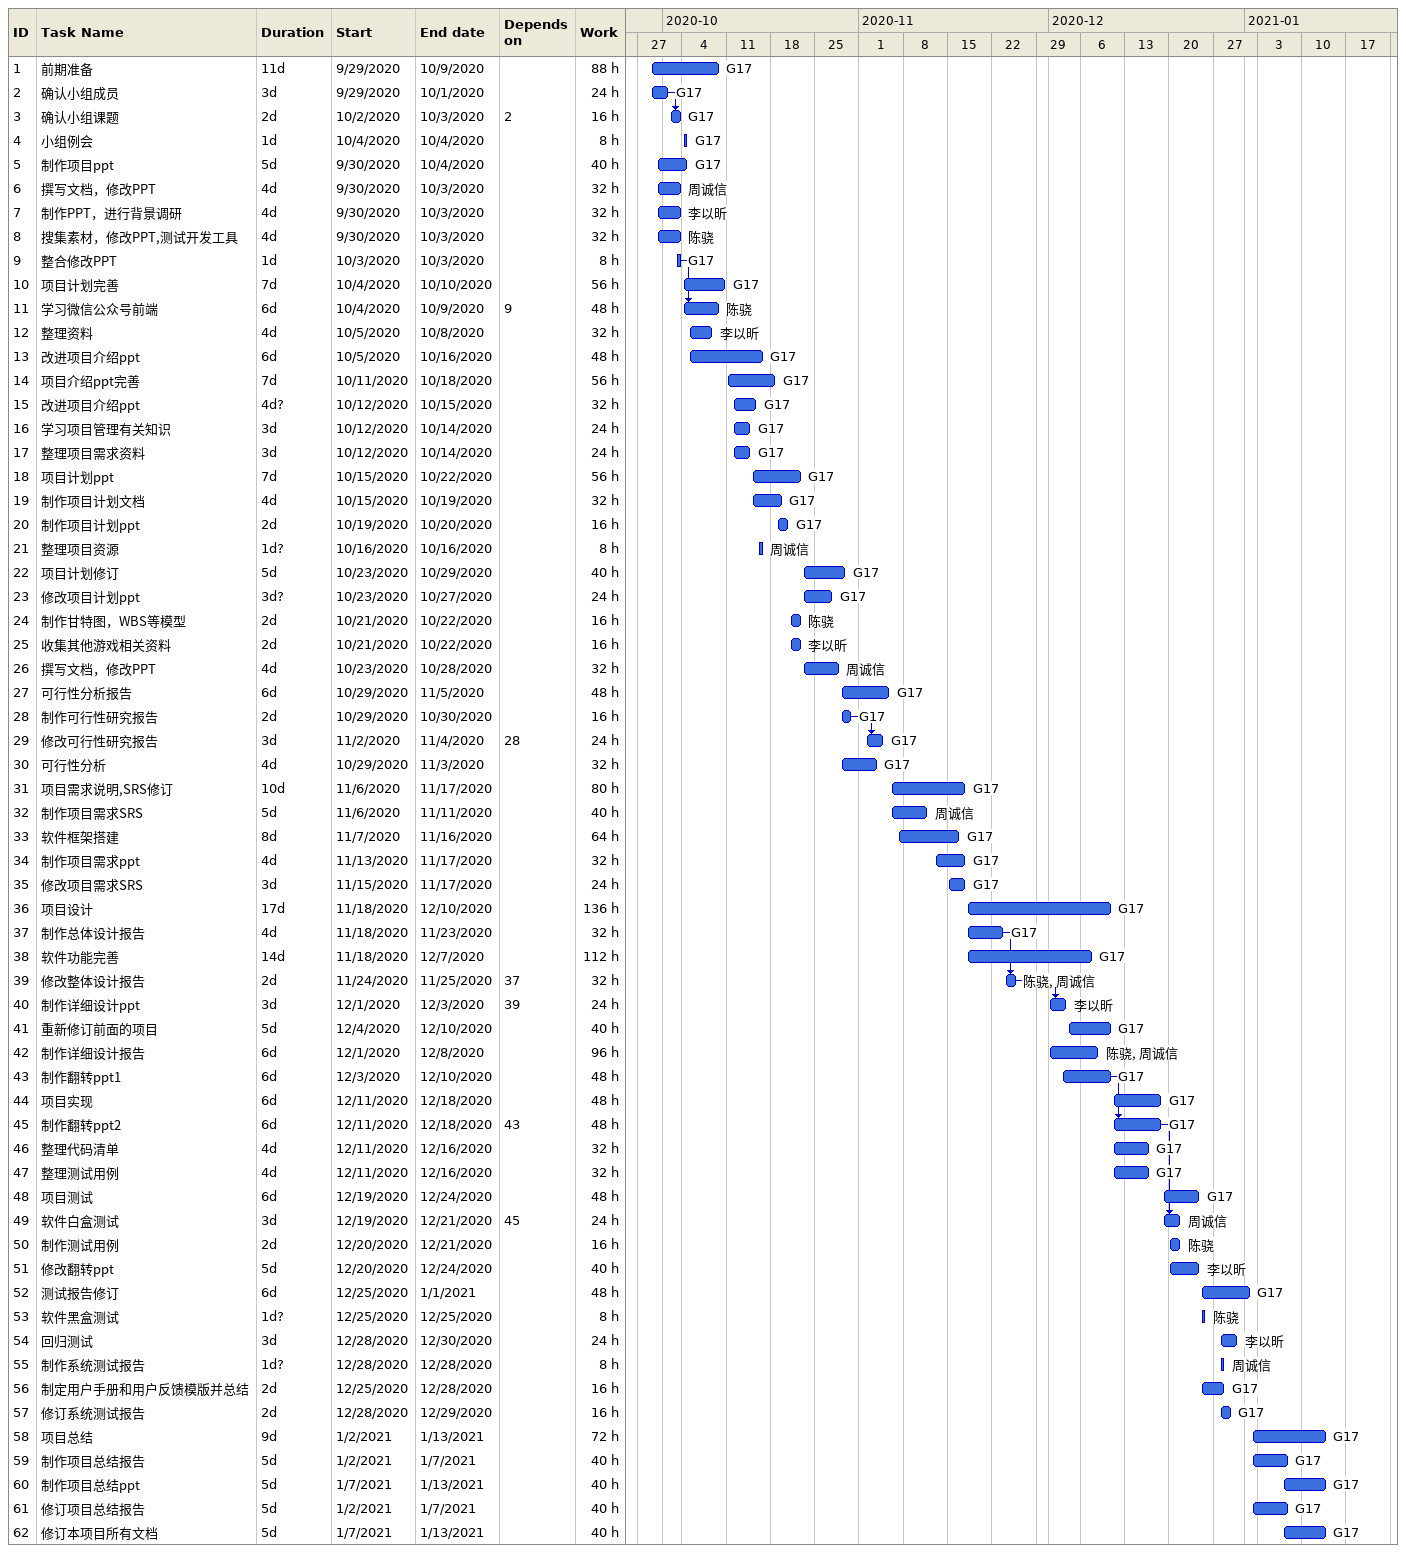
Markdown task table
| ID | Task | Duration | Start | Finish | Predecessors | Resources | Work (h) |
|---|---|---|---|---|---|---|---|
| 1 | 前期准备 | 11d | 2020-09-29 | 2020-10-09 |  | G17 | 88 |
| 2 | 确认小组成员 | 3d | 2020-09-29 | 2020-10-01 |  | G17 | 24 |
| 3 | 确认小组课题 | 2d | 2020-10-02 | 2020-10-03 | 2 | G17 | 16 |
| 4 | 小组例会 | 1d | 2020-10-04 | 2020-10-04 |  | G17 | 8 |
| 5 | 制作项目ppt | 5d | 2020-09-30 | 2020-10-04 |  | G17 | 40 |
| 6 | 撰写文档，修改PPT | 4d | 2020-09-30 | 2020-10-03 |  | 周诚信 | 32 |
| 7 | 制作PPT，进行背景调研 | 4d | 2020-09-30 | 2020-10-03 |  | 李以昕 | 32 |
| 8 | 搜集素材，修改PPT,测试开发工具 | 4d | 2020-09-30 | 2020-10-03 |  | 陈骁 | 32 |
| 9 | 整合修改PPT | 1d | 2020-10-03 | 2020-10-03 |  | G17 | 8 |
| 10 | 项目计划完善 | 7d | 2020-10-04 | 2020-10-10 |  | G17 | 56 |
| 11 | 学习微信公众号前端 | 6d | 2020-10-04 | 2020-10-09 | 9 | 陈骁 | 48 |
| 12 | 整理资料 | 4d | 2020-10-05 | 2020-10-08 |  | 李以昕 | 32 |
| 13 | 改进项目介绍ppt | 6d | 2020-10-05 | 2020-10-16 |  | G17 | 48 |
| 14 | 项目介绍ppt完善 | 7d | 2020-10-11 | 2020-10-18 |  | G17 | 56 |
| 15 | 改进项目介绍ppt | 4d? | 2020-10-12 | 2020-10-15 |  | G17 | 32 |
| 16 | 学习项目管理有关知识 | 3d | 2020-10-12 | 2020-10-14 |  | G17 | 24 |
| 17 | 整理项目需求资料 | 3d | 2020-10-12 | 2020-10-14 |  | G17 | 24 |
| 18 | 项目计划ppt | 7d | 2020-10-15 | 2020-10-22 |  | G17 | 56 |
| 19 | 制作项目计划文档 | 4d | 2020-10-15 | 2020-10-19 |  | G17 | 32 |
| 20 | 制作项目计划ppt | 2d | 2020-10-19 | 2020-10-20 |  | G17 | 16 |
| 21 | 整理项目资源 | 1d? | 2020-10-16 | 2020-10-16 |  | 周诚信 | 8 |
| 22 | 项目计划修订 | 5d | 2020-10-23 | 2020-10-29 |  | G17 | 40 |
| 23 | 修改项目计划ppt | 3d? | 2020-10-23 | 2020-10-27 |  | G17 | 24 |
| 24 | 制作甘特图，WBS等模型 | 2d | 2020-10-21 | 2020-10-22 |  | 陈骁 | 16 |
| 25 | 收集其他游戏相关资料 | 2d | 2020-10-21 | 2020-10-22 |  | 李以昕 | 16 |
| 26 | 撰写文档，修改PPT | 4d | 2020-10-23 | 2020-10-28 |  | 周诚信 | 32 |
| 27 | 可行性分析报告 | 6d | 2020-10-29 | 2020-11-05 |  | G17 | 48 |
| 28 | 制作可行性研究报告 | 2d | 2020-10-29 | 2020-10-30 |  | G17 | 16 |
| 29 | 修改可行性研究报告 | 3d | 2020-11-02 | 2020-11-04 | 28 | G17 | 24 |
| 30 | 可行性分析 | 4d | 2020-10-29 | 2020-11-03 |  | G17 | 32 |
| 31 | 项目需求说明,SRS修订 | 10d | 2020-11-06 | 2020-11-17 |  | G17 | 80 |
| 32 | 制作项目需求SRS | 5d | 2020-11-06 | 2020-11-11 |  | 周诚信 | 40 |
| 33 | 软件框架搭建 | 8d | 2020-11-07 | 2020-11-16 |  | G17 | 64 |
| 34 | 制作项目需求ppt | 4d | 2020-11-13 | 2020-11-17 |  | G17 | 32 |
| 35 | 修改项目需求SRS | 3d | 2020-11-15 | 2020-11-17 |  | G17 | 24 |
| 36 | 项目设计 | 17d | 2020-11-18 | 2020-12-10 |  | G17 | 136 |
| 37 | 制作总体设计报告 | 4d | 2020-11-18 | 2020-11-23 |  | G17 | 32 |
| 38 | 软件功能完善 | 14d | 2020-11-18 | 2020-12-07 |  | G17 | 112 |
| 39 | 修改整体设计报告 | 2d | 2020-11-24 | 2020-11-25 | 37 | 陈骁, 周诚信 | 32 |
| 40 | 制作详细设计ppt | 3d | 2020-12-01 | 2020-12-03 | 39 | 李以昕 | 24 |
| 41 | 重新修订前面的项目 | 5d | 2020-12-04 | 2020-12-10 |  | G17 | 40 |
| 42 | 制作详细设计报告 | 6d | 2020-12-01 | 2020-12-08 |  | 陈骁, 周诚信 | 96 |
| 43 | 制作翻转ppt1 | 6d | 2020-12-03 | 2020-12-10 |  | G17 | 48 |
| 44 | 项目实现 | 6d | 2020-12-11 | 2020-12-18 |  | G17 | 48 |
| 45 | 制作翻转ppt2 | 6d | 2020-12-11 | 2020-12-18 | 43 | G17 | 48 |
| 46 | 整理代码清单 | 4d | 2020-12-11 | 2020-12-16 |  | G17 | 32 |
| 47 | 整理测试用例 | 4d | 2020-12-11 | 2020-12-16 |  | G17 | 32 |
| 48 | 项目测试 | 6d | 2020-12-19 | 2020-12-24 |  | G17 | 48 |
| 49 | 软件白盒测试 | 3d | 2020-12-19 | 2020-12-21 | 45 | 周诚信 | 24 |
| 50 | 制作测试用例 | 2d | 2020-12-20 | 2020-12-21 |  | 陈骁 | 16 |
| 51 | 修改翻转ppt | 5d | 2020-12-20 | 2020-12-24 |  | 李以昕 | 40 |
| 52 | 测试报告修订 | 6d | 2020-12-25 | 2021-01-01 |  | G17 | 48 |
| 53 | 软件黑盒测试 | 1d? | 2020-12-25 | 2020-12-25 |  | 陈骁 | 8 |
| 54 | 回归测试 | 3d | 2020-12-28 | 2020-12-30 |  | 李以昕 | 24 |
| 55 | 制作系统测试报告 | 1d? | 2020-12-28 | 2020-12-28 |  | 周诚信 | 8 |
| 56 | 制定用户手册和用户反馈模版并总结 | 2d | 2020-12-25 | 2020-12-28 |  | G17 | 16 |
| 57 | 修订系统测试报告 | 2d | 2020-12-28 | 2020-12-29 |  | G17 | 16 |
| 58 | 项目总结 | 9d | 2021-01-02 | 2021-01-13 |  | G17 | 72 |
| 59 | 制作项目总结报告 | 5d | 2021-01-02 | 2021-01-07 |  | G17 | 40 |
| 60 | 制作项目总结ppt | 5d | 2021-01-07 | 2021-01-13 |  | G17 | 40 |
| 61 | 修订项目总结报告 | 5d | 2021-01-02 | 2021-01-07 |  | G17 | 40 |
| 62 | 修订本项目所有文档 | 5d | 2021-01-07 | 2021-01-13 |  | G17 | 40 |
